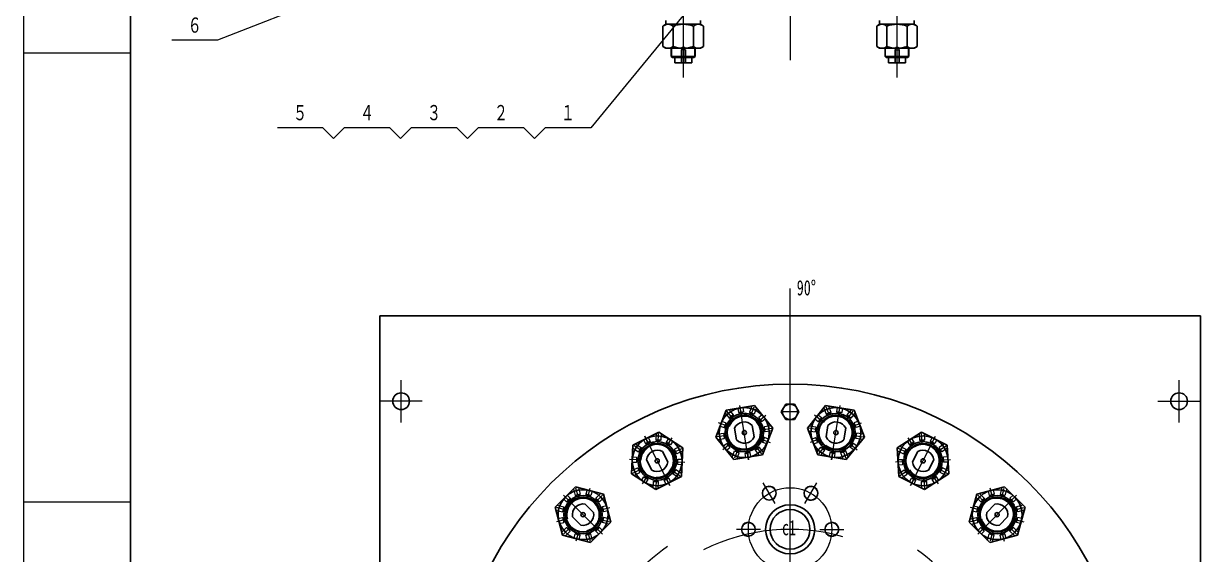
# Model space of a CAD drawing. Extents: x -2309 to 594, y 0 to 1373.
# Drawn here: x 0 to 275.3, y 197.9 to 322.2 of the extents above; entities that cross this region are included whole.
import ezdxf
from ezdxf.lldxf.tags import DXFTag

# ---------------------------------------------------------------- set-up
doc = ezdxf.new("R2010")
doc.units = 0
doc.header["$MEASUREMENT"] = 0
for name, color, linetype in [('Layer0', 7, 'Continuous'), ('Layer1', 7, 'Continuous'), ('Layer2', 7, 'Continuous'), ('Layer3', 7, 'Continuous'), ('Layer4', 7, 'Continuous'), ('Layer8', 7, 'Continuous')]:
    doc.layers.add(name, color=color, linetype=linetype)
doc.styles.add('PicadTxt 1', font='SIMFANG.TTF', dxfattribs={"height": 0.2})
tags = doc.linetypes.add('DASHED', pattern=[5.5, 4.5, -1]).pattern_tags.tags
tags[6:7] = [DXFTag(74, 4), DXFTag(75, 0), DXFTag(340, '0'), DXFTag(46, 0.0), DXFTag(50, 0.0), DXFTag(44, 0.0), DXFTag(45, 0.0)]
tags[4:5] = [DXFTag(74, 4), DXFTag(75, 0), DXFTag(340, '0'), DXFTag(46, 0.0), DXFTag(50, 0.0), DXFTag(44, 0.0), DXFTag(45, 0.0)]
tags = doc.linetypes.add('中心线', pattern=[20.6, 15, -1.8, 2, -1.8]).pattern_tags.tags
tags[10:11] = [DXFTag(74, 4), DXFTag(75, 0), DXFTag(340, '0'), DXFTag(46, 0.0), DXFTag(50, 0.0), DXFTag(44, 0.0), DXFTag(45, 0.0)]
tags[8:9] = [DXFTag(74, 4), DXFTag(75, 0), DXFTag(340, '0'), DXFTag(46, 0.0), DXFTag(50, 0.0), DXFTag(44, 0.0), DXFTag(45, 0.0)]
tags[6:7] = [DXFTag(74, 4), DXFTag(75, 0), DXFTag(340, '0'), DXFTag(46, 0.0), DXFTag(50, 0.0), DXFTag(44, 0.0), DXFTag(45, 0.0)]
tags[4:5] = [DXFTag(74, 4), DXFTag(75, 0), DXFTag(340, '0'), DXFTag(46, 0.0), DXFTag(50, 0.0), DXFTag(44, 0.0), DXFTag(45, 0.0)]
tags = doc.linetypes.add('实线', pattern=[0, 0]).pattern_tags.tags
tags[4:5] = [DXFTag(74, 4), DXFTag(75, 0), DXFTag(340, '0'), DXFTag(46, 0.0), DXFTag(50, 0.0), DXFTag(44, 0.0), DXFTag(45, 0.0)]
tags = doc.linetypes.add('虚线', pattern=[7, 5, -2]).pattern_tags.tags
tags[6:7] = [DXFTag(74, 4), DXFTag(75, 0), DXFTag(340, '0'), DXFTag(46, 0.0), DXFTag(50, 0.0), DXFTag(44, 0.0), DXFTag(45, 0.0)]
tags[4:5] = [DXFTag(74, 4), DXFTag(75, 0), DXFTag(340, '0'), DXFTag(46, 0.0), DXFTag(50, 0.0), DXFTag(44, 0.0), DXFTag(45, 0.0)]

msp = doc.modelspace()

# ---------------------------------------------------------------- linework, layer by layer
at = {"layer": 'Layer0', "color": 0, "linetype": '实线', "lineweight": 30}
for p, q in [((151.53615, 314.53513), (151.53615, 316.43964)), ((151.53615, 314.53513), (157.13612, 314.53513)), ((151.53615, 314.53513), (151.83617, 314.23511)), ((151.83617, 314.23511), (156.83614, 314.23511)), ((152.33617, 314.23511), (152.33615, 313.03513)), ((156.33614, 314.23511), (156.33612, 313.03513)), ((157.13612, 314.53513), (156.83614, 314.23511)), ((157.13612, 314.53513), (157.13612, 316.43964)), ((201.53639, 314.53513), (201.53639, 316.43964)), ((207.1364, 314.53513), (201.53639, 314.53513)), ((201.53639, 314.53513), (201.83638, 314.23511)), ((206.83638, 314.23511), (201.83638, 314.23511)), ((202.33638, 314.23511), (202.33636, 313.03513)), ((206.33638, 314.23511), (206.33636, 313.03513)), ((207.1364, 314.53513), (206.83638, 314.23511)), ((207.1364, 314.53513), (207.1364, 316.43964)), ((152.33615, 313.03513), (156.33612, 313.03513)), ((206.33636, 313.03513), (202.33636, 313.03513)), ((275.33588, 253.79918), (83.33582, 253.79918)), ((83.33582, 253.79918), (83.33582, 63.79918)), ((275.33588, 63.79918), (275.33588, 253.79918))]:
    msp.add_line(p, q, dxfattribs=at)
for centre, radius in [((179.33588, 158.79918), 79), ((88.33588, 233.79915), 1.95), ((270.33588, 233.79918), 1.95), ((168.62014, 226.45582), 4.5), ((168.62014, 226.45582), 4.1), ((190.05166, 226.45582), 4.5), ((190.05166, 226.45582), 4.1), ((148.23755, 219.83311), 4.5), ((148.23755, 219.83311), 4.1), ((210.43425, 219.83312), 4.5), ((210.43425, 219.83312), 4.1), ((130.89909, 207.23598), 4.5), ((130.89909, 207.23598), 4.1), ((179.33588, 203.79918), 5.75), ((227.77271, 207.23599), 4.5), ((227.77271, 207.23599), 4.1), ((179.33588, 203.79918), 4.65)]:
    msp.add_circle(centre, radius, dxfattribs=at)
at = {"layer": 'Layer1', "color": 1, "linetype": '实线', "lineweight": 5}
for p, q in [((151.63615, 314.53513), (151.63615, 316.43964)), ((157.03615, 314.53513), (157.03615, 316.43964)), ((201.63637, 314.53513), (201.63637, 316.43964)), ((207.03639, 314.53513), (207.03639, 316.43964))]:
    msp.add_line(p, q, dxfattribs=at)
at = {"layer": 'Layer2', "color": 5, "linetype": '中心线', "lineweight": 5}
for p, q in [((179.33625, 431.80828), (179.33624, 313.63513)), ((154.33617, 346.68512), (154.33615, 309.58511)), ((204.33638, 346.68512), (204.33636, 309.58511)), ((179.33588, 60.42321), (179.33588, 260.16071)), ((88.33588, 228.84914), (88.33588, 238.74916)), ((270.33588, 228.84917), (270.33588, 238.74919)), ((93.28584, 233.79915), (83.38593, 233.79915)), ((265.38593, 233.79918), (275.28583, 233.79918))]:
    msp.add_line(p, q, dxfattribs=at)
msp.add_circle((179.33588, 203.79918), 9.75, dxfattribs=at)
for radius, start, end in [(45, 74.053179, 116.7139724), (50, 124.9849625, -127.8704267), (50, -49.6596482, 53.4035803)]:
    msp.add_arc((179.33588, 158.79918), radius, start, end, dxfattribs=at)
at = {"layer": 'Layer3', "color": 4, "linetype": '虚线', "lineweight": 5}
for p, q in [((153.93617, 316.53513), (154.33617, 316.76605)), ((154.73616, 316.53513), (154.33617, 316.76605)), ((203.93639, 316.53513), (204.33638, 316.76605)), ((204.73637, 316.53513), (204.33638, 316.76605)), ((153.83617, 316.03513), (153.83615, 313.03513)), ((154.83614, 316.03513), (153.83617, 316.03513)), ((153.93617, 316.53513), (153.93616, 313.03513)), ((154.73616, 316.53513), (153.93617, 316.53513)), ((154.73616, 316.53513), (154.73615, 313.03513)), ((154.83614, 316.03513), (154.83612, 313.03513)), ((203.83638, 316.03513), (203.83636, 313.03513)), ((203.83638, 316.03513), (204.83638, 316.03513)), ((203.93639, 316.53513), (203.93637, 313.03513)), ((203.93639, 316.53513), (204.73637, 316.53513)), ((204.73637, 316.53513), (204.73636, 313.03513)), ((204.83638, 316.03513), (204.83636, 313.03513))]:
    msp.add_line(p, q, dxfattribs=at)
at = {"layer": 'Layer8', "color": 9, "linetype": '实线', "lineweight": 5}
for p, q in [((0, 841), (0, 0)), ((0, 315.375), (25, 315.375)), ((0, 210.25), (25, 210.25))]:
    msp.add_line(p, q, dxfattribs=at)
at = {"layer": 'Layer8', "color": 0, "linetype": '实线', "lineweight": 30}
for p, q in [((25, 831), (25, 10)), ((150.28615, 322.03964), (150.28615, 322.92029)), ((158.38615, 322.03964), (158.38615, 322.92029)), ((200.28636, 322.03964), (200.28636, 322.92029)), ((208.38637, 322.03964), (208.38637, 322.92029)), ((150.28615, 322.03964), (149.58617, 321.6355)), ((149.58617, 321.6355), (149.58617, 316.84381)), ((154.33617, 322.03964), (150.28615, 322.03964)), ((151.96117, 321.63214), (151.96117, 316.84714)), ((154.3362, 322.03964), (158.38618, 322.03964)), ((156.7112, 321.63214), (156.7112, 316.84714)), ((158.38615, 322.03964), (159.08614, 321.6355)), ((159.08614, 321.6355), (159.08617, 316.84381)), ((200.28639, 322.03964), (199.58638, 321.6355)), ((199.58638, 321.6355), (199.58638, 316.84381)), ((204.33635, 322.03964), (200.28633, 322.03964)), ((201.96135, 321.63214), (201.96135, 316.84714)), ((204.33638, 322.03964), (208.38637, 322.03964)), ((206.71138, 321.63214), (206.71138, 316.84714)), ((208.38637, 322.03964), (209.08638, 321.6355)), ((209.08638, 321.6355), (209.08638, 316.84381)), ((150.28615, 316.43964), (149.58617, 316.84381)), ((158.38615, 316.43964), (159.08617, 316.84381)), ((200.28636, 316.43964), (199.58638, 316.84381)), ((208.38637, 316.43964), (209.08638, 316.84381)), ((158.38615, 316.43964), (150.28615, 316.43964)), ((200.28636, 316.43964), (208.38637, 316.43964)), ((164.37221, 231.70149), (161.95327, 225.39991)), ((171.03912, 232.75739), (164.37221, 231.70149)), ((175.28707, 227.51167), (171.03912, 232.75752)), ((178.29669, 233.09923), (177.25732, 231.29918)), ((177.25732, 231.29918), (178.29669, 229.49919)), ((180.37506, 233.09923), (178.29669, 233.09923)), ((181.41437, 231.29918), (180.37506, 233.09923)), ((180.37506, 229.49919), (181.41437, 231.29918)), ((187.63264, 232.75743), (183.3848, 227.51177)), ((194.29954, 231.70147), (187.63264, 232.75743)), ((196.71856, 225.3998), (194.29957, 231.70159)), ((178.29669, 229.49919), (180.37506, 229.49919)), ((148.59084, 226.57377), (142.57654, 223.50936)), ((154.25191, 222.89748), (148.5908, 226.57389)), ((166.33379, 227.46705), (166.7582, 224.78754)), ((170.48211, 228.12403), (170.90652, 225.44453)), ((172.86803, 221.21003), (175.28707, 227.51167)), ((183.3848, 227.51177), (185.80373, 221.21009)), ((188.1897, 228.12408), (187.76533, 225.44457)), ((192.338, 227.46701), (191.91363, 224.7875)), ((210.08093, 226.57382), (204.41999, 222.89756)), ((216.09521, 223.50936), (210.08093, 226.57382)), ((142.57654, 223.50936), (142.22328, 216.76871)), ((161.95327, 225.39991), (166.20113, 220.15415)), ((192.47061, 220.15411), (196.71856, 225.3998)), ((216.44852, 216.76859), (216.09529, 223.50946)), ((149.49288, 221.99506), (150.72453, 219.57785)), ((153.89858, 216.15674), (154.25191, 222.89748)), ((166.20113, 220.15415), (172.86803, 221.21003)), ((185.80373, 221.21009), (192.47061, 220.15411)), ((204.41999, 222.89756), (204.7732, 216.15682)), ((209.17894, 221.9951), (207.94732, 219.57788)), ((145.75062, 220.08833), (146.98227, 217.67112)), ((212.92116, 220.08829), (211.68954, 217.67107)), ((142.22328, 216.76871), (147.88426, 213.09236)), ((147.88426, 213.09236), (153.89858, 216.15674)), ((204.7732, 216.15682), (210.78747, 213.09234)), ((210.78747, 213.09234), (216.44852, 216.76859)), ((129.15211, 213.7559), (124.37912, 208.98295)), ((135.67214, 212.0089), (129.15204, 213.756)), ((137.41911, 205.4889), (135.67214, 212.0089)), ((222.99978, 212.00895), (221.2527, 205.48898)), ((229.51968, 213.75596), (222.99978, 212.00895)), ((234.29263, 208.98297), (229.51968, 213.75596)), ((131.4249, 209.68003), (133.34323, 207.76173)), ((227.24694, 209.68007), (225.32863, 207.76174)), ((124.37912, 208.98295), (126.12613, 202.46304)), ((128.45501, 206.7102), (130.37334, 204.7919)), ((230.21676, 206.71017), (228.29846, 204.79185)), ((232.54564, 202.46294), (234.29273, 208.98304)), ((132.6461, 200.71597), (137.41911, 205.4889)), ((221.2527, 205.48898), (226.02563, 200.71597)), ((126.12613, 202.46304), (132.6461, 200.71597)), ((226.02563, 200.71597), (232.54564, 202.46294))]:
    msp.add_line(p, q, dxfattribs=at)
at = {"layer": 'Layer8', "color": 1, "linetype": '实线', "lineweight": 5}
for p, q in [((152.12143, 360.03357), (45.39565, 318.32361)), ((154.33609, 324.11032), (132.71317, 297.82214)), ((45.39565, 318.32361), (34.72899, 318.32361)), ((70.04649, 297.82214), (59.37983, 297.82214)), ((72.54649, 295.32214), (70.04649, 297.82214)), ((75.04649, 297.82214), (72.54649, 295.32214)), ((85.71316, 297.82214), (75.04649, 297.82214)), ((88.21316, 295.32214), (85.71316, 297.82214)), ((90.71316, 297.82214), (88.21316, 295.32214)), ((101.37982, 297.82214), (90.71316, 297.82214)), ((103.87982, 295.32214), (101.37982, 297.82214)), ((106.37982, 297.82214), (103.87982, 295.32214)), ((117.04649, 297.82214), (106.37982, 297.82214)), ((119.54649, 295.32214), (117.04649, 297.82214)), ((122.04649, 297.82214), (119.54649, 295.32214)), ((132.71317, 297.82214), (122.04649, 297.82214))]:
    msp.add_line(p, q, dxfattribs=at)
at = {"layer": 'Layer8', "color": 5, "linetype": '中心线', "lineweight": 5}
for p, q in [((165.94826, 229.75532), (164.56374, 231.46504)), ((169.62844, 220.08955), (167.61184, 232.82209)), ((167.95595, 230.64912), (167.61184, 232.82209)), ((170.14165, 230.4195), (170.93008, 232.4734)), ((181.43585, 231.29918), (177.23584, 231.29918)), ((179.33588, 229.1992), (179.33588, 233.39922)), ((188.53016, 230.41949), (187.74173, 232.47336)), ((189.04333, 220.08955), (191.06, 232.82209)), ((190.71578, 230.64913), (191.06, 232.82209)), ((192.72355, 229.75533), (194.10807, 231.46507)), ((164.65646, 227.9773), (162.60262, 228.76569)), ((171.91964, 229.12769), (173.62936, 230.51215)), ((186.75214, 229.12768), (185.04245, 230.51216)), ((194.01533, 227.97732), (196.06918, 228.76569)), ((148.45975, 224.07297), (148.5749, 226.26998)), ((164.42672, 225.7917), (162.25384, 225.44752)), ((172.8135, 227.12), (174.98647, 227.46412)), ((185.85825, 227.12004), (183.68536, 227.46417)), ((194.24503, 225.79168), (196.41798, 225.44747)), ((210.21205, 224.07296), (210.0969, 226.26995)), ((144.67685, 222.14547), (142.83176, 223.34367)), ((151.16379, 214.09001), (145.31132, 225.57622)), ((146.31008, 223.61593), (145.31132, 225.57622)), ((150.54991, 223.39382), (151.74812, 225.23885)), ((165.32064, 223.78394), (163.61089, 222.39942)), ((171.29201, 223.15626), (172.67654, 221.4466)), ((172.58382, 224.93433), (174.63766, 224.14588)), ((186.08799, 224.93432), (184.03409, 224.1459)), ((187.37979, 223.15627), (185.99521, 221.44655)), ((193.35118, 223.78396), (195.06085, 222.39943)), ((208.12187, 223.39382), (206.92369, 225.23886)), ((207.50798, 214.09003), (213.36052, 225.57621)), ((212.36167, 223.61597), (213.36052, 225.57621)), ((213.99497, 222.14548), (215.84007, 223.3437)), ((152.02043, 221.76061), (153.98071, 222.75937)), ((167.09866, 222.4921), (166.31017, 220.43821)), ((169.28426, 222.2624), (169.62847, 220.08949)), ((189.38744, 222.26242), (189.04334, 220.08949)), ((191.57314, 222.4921), (192.36159, 220.43828)), ((206.65134, 221.76066), (204.69114, 222.7594)), ((143.9977, 220.05528), (141.80076, 220.17042)), ((144.4546, 217.90566), (142.49442, 216.90687)), ((151.79828, 217.5207), (153.64335, 216.32256)), ((152.4774, 219.61094), (154.67436, 219.49575)), ((206.19441, 219.61092), (203.99739, 219.49579)), ((206.87353, 217.52071), (205.02838, 216.32254)), ((214.21715, 217.90566), (216.17738, 216.90681)), ((214.67409, 220.05531), (216.87104, 220.17042)), ((145.9252, 216.27241), (144.72697, 214.42731)), ((148.01539, 215.59323), (147.90019, 213.39621)), ((150.16501, 216.05016), (151.16384, 214.08996)), ((208.5067, 216.05021), (207.50797, 214.08996)), ((210.65641, 215.59323), (210.7716, 213.39629)), ((212.74663, 216.27242), (213.94478, 214.42733)), ((129.80023, 211.33699), (129.23082, 213.46205)), ((131.99795, 211.33697), (132.56738, 213.46197)), ((175.86086, 209.81807), (173.0609, 214.66782)), ((182.81087, 209.81807), (185.61089, 214.66777)), ((226.67383, 211.33698), (226.10443, 213.46197)), ((228.87158, 211.33698), (229.44097, 213.46203)), ((135.45682, 202.67822), (126.34136, 211.79374)), ((127.89699, 210.23803), (126.34136, 211.79374)), ((133.90119, 210.23811), (135.4569, 211.79375)), ((224.7706, 210.23817), (223.21496, 211.79377)), ((223.21496, 202.67826), (232.33047, 211.79372)), ((230.77477, 210.23808), (232.33047, 211.79372)), ((126.7981, 208.33484), (124.67305, 208.90423)), ((135.00008, 208.33487), (137.12511, 208.90421)), ((223.67172, 208.33485), (221.54666, 208.90426)), ((231.87373, 208.33485), (233.99878, 208.90425)), ((126.7981, 206.13709), (124.6731, 205.5677)), ((127.8969, 204.23386), (126.34131, 202.67823)), ((133.90121, 204.23379), (135.45688, 202.67819)), ((135.00011, 206.13707), (137.12513, 205.56773)), ((172.38585, 203.79918), (166.78587, 203.79922)), ((186.28589, 203.79918), (191.88585, 203.79915)), ((223.6717, 206.13708), (221.5466, 205.56773)), ((224.77053, 204.23387), (223.21492, 202.67819)), ((230.77485, 204.23389), (232.33048, 202.67818)), ((231.8737, 206.13713), (233.9987, 205.5677)), ((129.80023, 203.13499), (129.23081, 201.00992)), ((131.998, 203.13496), (132.56735, 201.00987)), ((226.6738, 203.13496), (226.10446, 201.00995)), ((228.8716, 203.13499), (229.44094, 201.00997))]:
    msp.add_line(p, q, dxfattribs=at)
at = {"layer": 'Layer8', "color": 1, "linetype": 'DASHED', "lineweight": 5}
for p, q in [((165.05654, 231.80988), (166.03692, 230.59925)), ((167.11306, 232.13569), (167.26949, 231.1479)), ((168.45473, 231.33564), (167.26949, 231.1479)), ((168.45473, 231.33564), (167.91625, 230.89973)), ((168.2983, 232.32331), (168.45473, 231.33564)), ((170.35479, 232.64912), (169.79653, 231.19465)), ((171.47512, 232.21906), (170.91683, 230.7646)), ((187.19663, 232.21909), (187.75493, 230.76462)), ((188.31697, 232.64905), (188.87526, 231.19472)), ((190.37352, 232.32341), (190.21705, 231.33562)), ((191.4023, 231.14792), (190.21705, 231.33562)), ((190.21705, 231.33562), (190.75547, 230.89974)), ((191.55873, 232.13559), (191.4023, 231.14792)), ((193.61524, 231.80996), (192.63485, 230.59919)), ((163.37777, 229.11085), (164.3113, 228.75251)), ((164.3113, 228.75251), (163.88128, 227.63221)), ((164.12389, 231.05476), (165.10433, 229.844)), ((164.3113, 228.75251), (164.4197, 228.06818)), ((166.03692, 230.59925), (165.10433, 229.844)), ((165.10433, 229.844), (165.78866, 229.95246)), ((166.03692, 230.59925), (165.78866, 229.95246)), ((167.26949, 231.1479), (167.91625, 230.89973)), ((170.91683, 230.7646), (169.79653, 231.19465)), ((169.79653, 231.19465), (170.23251, 230.65626)), ((170.91683, 230.7646), (170.23251, 230.65626)), ((172.78548, 230.6009), (172.00838, 229.97169)), ((172.76351, 229.03907), (172.00838, 229.97169)), ((172.00838, 229.97169), (172.11669, 229.2873)), ((172.76351, 229.03907), (172.11669, 229.2873)), ((173.54067, 229.66828), (172.76351, 229.03907)), ((185.13112, 229.66831), (185.90826, 229.03902)), ((185.88632, 230.60089), (186.66343, 229.97161)), ((186.66343, 229.97161), (185.90826, 229.03902)), ((185.90826, 229.03902), (186.55505, 229.28728)), ((186.66343, 229.97161), (186.55505, 229.28728)), ((188.87526, 231.19472), (187.75493, 230.76462)), ((187.75493, 230.76462), (188.43928, 230.6563)), ((188.87526, 231.19472), (188.43928, 230.6563)), ((191.4023, 231.14792), (190.75547, 230.89974)), ((193.56743, 229.84399), (192.63485, 230.59919)), ((192.63485, 230.59919), (192.88312, 229.95243)), ((193.56743, 229.84399), (192.88312, 229.95243)), ((194.54785, 231.05475), (193.56743, 229.84399)), ((194.36054, 228.75259), (194.25205, 228.06823)), ((195.29404, 229.11086), (194.36054, 228.75259)), ((194.79051, 227.63227), (194.36054, 228.75259)), ((147.97347, 226.25933), (147.89199, 224.70353)), ((149.17186, 226.19652), (149.09035, 224.64072)), ((162.20156, 226.04658), (163.74026, 226.29035)), ((162.94772, 227.99055), (163.88128, 227.63221)), ((163.74026, 226.29035), (163.928, 225.10511)), ((163.74026, 226.29035), (164.17629, 225.75202)), ((163.88128, 227.63221), (164.4197, 228.06818)), ((173.31225, 227.80647), (173.06399, 227.15968)), ((173.50002, 226.62122), (173.06399, 227.15968)), ((174.851, 228.05018), (173.31225, 227.80647)), ((173.50002, 226.62122), (173.31225, 227.80647)), ((175.03878, 226.865), (173.50002, 226.62122)), ((183.63307, 226.86494), (185.17178, 226.62117)), ((183.82077, 228.05006), (185.35948, 227.80642)), ((185.35948, 227.80642), (185.17178, 226.62117)), ((185.17178, 226.62117), (185.60782, 227.1597)), ((185.35948, 227.80642), (185.60782, 227.1597)), ((194.79051, 227.63227), (194.25205, 228.06823)), ((194.93149, 226.29042), (194.49551, 225.752)), ((194.74382, 225.10516), (194.93149, 226.29042)), ((195.72407, 227.99053), (194.79051, 227.63227)), ((196.47025, 226.0467), (194.93149, 226.29042)), ((209.4999, 226.19657), (209.58142, 224.64076)), ((210.69828, 226.25928), (210.77983, 224.70361)), ((143.19387, 223.82392), (144.50037, 222.97549)), ((145.04906, 224.76928), (145.50308, 223.87817)), ((146.57229, 224.42299), (145.50308, 223.87817)), ((145.50308, 223.87817), (146.19487, 223.84201)), ((146.11831, 225.31398), (146.57229, 224.42299)), ((146.57229, 224.42299), (146.19487, 223.84201)), ((149.09035, 224.64072), (147.89199, 224.70353)), ((147.89199, 224.70353), (148.473, 224.32622)), ((149.09035, 224.64072), (148.473, 224.32622)), ((150.91813, 225.06248), (150.3735, 224.22393)), ((151.37986, 223.5703), (150.3735, 224.22393)), ((150.3735, 224.22393), (150.68799, 223.60651)), ((151.37986, 223.5703), (150.68799, 223.60651)), ((151.92455, 224.40888), (151.37986, 223.5703)), ((153.67077, 223.27488), (152.28264, 222.5676)), ((162.38927, 224.86146), (163.928, 225.10511)), ((163.69961, 223.24323), (164.47674, 223.87266)), ((163.928, 225.10511), (164.17629, 225.75202)), ((164.47674, 223.87266), (165.23196, 222.94004)), ((164.47674, 223.87266), (165.12356, 223.6244)), ((165.23196, 222.94004), (165.12356, 223.6244)), ((171.20333, 222.31245), (172.13589, 223.0676)), ((172.13589, 223.0676), (171.45162, 222.95924)), ((173.11636, 221.85694), (172.13589, 223.0676)), ((173.35903, 225.27937), (172.82058, 224.84345)), ((172.92892, 224.15913), (172.82058, 224.84345)), ((172.92892, 224.15913), (173.35903, 225.27937)), ((173.86251, 223.80079), (172.92892, 224.15913)), ((174.29256, 224.92109), (173.35903, 225.27937)), ((184.37921, 224.921), (185.31281, 225.27947)), ((184.8093, 223.80084), (185.74287, 224.15912)), ((185.31281, 225.27947), (185.74287, 224.15912)), ((185.31281, 225.27947), (185.85126, 224.84348)), ((185.55547, 221.85689), (186.53588, 223.06762)), ((185.74287, 224.15912), (185.85126, 224.84348)), ((186.53588, 223.06762), (187.4684, 222.31244)), ((186.53588, 223.06762), (187.22016, 222.95929)), ((193.43983, 222.94005), (194.19507, 223.87255)), ((193.43983, 222.94005), (193.54827, 223.62436)), ((194.19507, 223.87255), (193.54827, 223.62436)), ((194.9722, 223.24333), (194.19507, 223.87255)), ((194.74382, 225.10516), (194.49551, 225.752)), ((196.28259, 224.86151), (194.74382, 225.10516)), ((205.00096, 223.27478), (206.38908, 222.56758)), ((206.74725, 224.40891), (207.29189, 223.57027)), ((208.29829, 224.22385), (207.29189, 223.57027)), ((207.29189, 223.57027), (207.98375, 223.60651)), ((207.75367, 225.06247), (208.29829, 224.22385)), ((208.29829, 224.22385), (207.98375, 223.60651)), ((210.77983, 224.70361), (209.58142, 224.64076)), ((209.58142, 224.64076), (210.19881, 224.32627)), ((210.77983, 224.70361), (210.19881, 224.32627)), ((212.55354, 225.31407), (212.09949, 224.42298)), ((213.16872, 223.8782), (212.09949, 224.42298)), ((212.09949, 224.42298), (212.47686, 223.84205)), ((213.16872, 223.8782), (212.47686, 223.84205)), ((213.6227, 224.76919), (213.16872, 223.8782)), ((215.47794, 223.824), (214.17138, 222.97545)), ((142.43131, 220.73821), (143.42989, 220.68589)), ((142.54022, 222.81755), (143.84681, 221.96902)), ((143.42989, 220.68589), (143.3671, 219.48754)), ((143.42989, 220.68589), (143.74445, 220.06856)), ((144.50037, 222.97549), (143.84681, 221.96902)), ((143.84681, 221.96902), (144.46413, 222.28364)), ((144.50037, 222.97549), (144.46413, 222.28364)), ((152.28264, 222.5676), (152.2464, 221.87575)), ((152.82748, 221.49839), (152.2464, 221.87575)), ((152.82748, 221.49839), (152.28264, 222.5676)), ((154.2156, 222.20573), (152.82748, 221.49839)), ((164.4548, 222.3108), (165.23196, 222.94004)), ((165.76516, 220.69257), (166.32345, 222.14701)), ((166.32345, 222.14701), (167.00771, 222.25544)), ((166.32345, 222.14701), (167.44369, 221.71696)), ((166.88546, 220.26249), (167.44369, 221.71696)), ((167.44369, 221.71696), (167.00771, 222.25544)), ((168.78554, 221.57597), (169.32397, 222.01194)), ((168.78554, 221.57597), (169.97079, 221.76368)), ((168.94198, 220.5882), (168.78554, 221.57597)), ((169.97079, 221.76368), (169.32397, 222.01194)), ((170.12722, 220.77595), (169.97079, 221.76368)), ((171.20333, 222.31245), (171.45162, 222.95924)), ((172.18374, 221.10166), (171.20333, 222.31245)), ((186.48804, 221.10166), (187.4684, 222.31244)), ((187.4684, 222.31244), (187.22016, 222.95929)), ((188.54455, 220.77593), (188.70101, 221.76369)), ((188.70101, 221.76369), (189.34781, 222.01195)), ((188.70101, 221.76369), (189.88625, 221.57596)), ((189.88625, 221.57596), (189.34781, 222.01195)), ((189.7298, 220.58823), (189.88625, 221.57596)), ((191.22805, 221.71699), (191.66406, 222.2554)), ((191.22805, 221.71699), (192.34832, 222.14701)), ((191.78632, 220.2625), (191.22805, 221.71699)), ((192.34832, 222.14701), (191.66406, 222.2554)), ((192.90668, 220.69262), (192.34832, 222.14701)), ((194.217, 222.31076), (193.43983, 222.94005)), ((204.45623, 222.20566), (205.8443, 221.49834)), ((206.38908, 222.56758), (205.8443, 221.49834)), ((205.8443, 221.49834), (206.42542, 221.87576)), ((206.38908, 222.56758), (206.42542, 221.87576)), ((214.82495, 221.96903), (214.17138, 222.97545)), ((214.17138, 222.97545), (214.20764, 222.28362)), ((214.82495, 221.96903), (214.20764, 222.28362)), ((216.13153, 222.81757), (214.82495, 221.96903)), ((215.24197, 220.68596), (214.92732, 220.06861)), ((216.2405, 220.73823), (215.24197, 220.68596)), ((215.3047, 219.4876), (215.24197, 220.68596)), ((142.25958, 217.46045), (143.64764, 218.16778)), ((142.3685, 219.53985), (143.3671, 219.48754)), ((143.3671, 219.48754), (143.74445, 220.06856)), ((143.64764, 218.16778), (144.19246, 217.09856)), ((143.64764, 218.16778), (144.22869, 217.79054)), ((144.19246, 217.09856), (144.22869, 217.79054)), ((151.97469, 216.69078), (152.62824, 217.69716)), ((152.62824, 217.69716), (152.01096, 217.38264)), ((153.93484, 216.84873), (152.62824, 217.69716)), ((153.10805, 220.17864), (152.73066, 219.59767)), ((153.04516, 218.98031), (152.73066, 219.59767)), ((153.04516, 218.98031), (153.10805, 220.17864)), ((154.04379, 218.92801), (153.04516, 218.98031)), ((154.10661, 220.12637), (153.10805, 220.17864)), ((204.56514, 220.1263), (205.56382, 220.17873)), ((204.62803, 218.92806), (205.62663, 218.98032)), ((204.73697, 216.84867), (206.04353, 217.69718)), ((205.56382, 220.17873), (205.62663, 218.98032)), ((205.56382, 220.17873), (205.94119, 219.59769)), ((205.62663, 218.98032), (205.94119, 219.59769)), ((206.04353, 217.69718), (206.69705, 216.6908)), ((206.04353, 217.69718), (206.66085, 217.3827)), ((215.02413, 218.16786), (214.44311, 217.79052)), ((214.47938, 217.09861), (214.44311, 217.79052)), ((214.47938, 217.09861), (215.02413, 218.16786)), ((215.3047, 219.4876), (214.92732, 220.06861)), ((216.41227, 217.46057), (215.02413, 218.16786)), ((216.30328, 219.53984), (215.3047, 219.4876)), ((142.80433, 216.39134), (144.19246, 217.09856)), ((144.55059, 215.25723), (145.09518, 216.096)), ((145.09518, 216.096), (146.10163, 215.4424)), ((145.09518, 216.096), (145.78706, 216.05977)), ((145.55696, 214.6038), (146.10163, 215.4424)), ((146.10163, 215.4424), (145.78706, 216.05977)), ((147.30325, 213.4697), (147.38476, 215.02548)), ((147.38476, 215.02548), (148.00203, 215.34005)), ((147.38476, 215.02548), (148.58307, 214.96264)), ((148.58307, 214.96264), (148.00203, 215.34005)), ((148.50162, 213.40686), (148.58307, 214.96264)), ((149.90282, 215.24321), (150.28017, 215.82423)), ((149.90282, 215.24321), (150.97204, 215.788)), ((150.35683, 214.35213), (149.90282, 215.24321)), ((150.97204, 215.788), (150.28017, 215.82423)), ((151.42605, 214.89695), (150.97204, 215.788)), ((151.97469, 216.69078), (152.01096, 217.38264)), ((153.28126, 215.84222), (151.97469, 216.69078)), ((205.39052, 215.84223), (206.69705, 216.6908)), ((206.69705, 216.6908), (206.66085, 217.3827)), ((207.24572, 214.89695), (207.69976, 215.78801)), ((207.69976, 215.78801), (208.39161, 215.82425)), ((207.69976, 215.78801), (208.76897, 215.24321)), ((208.31496, 214.35217), (208.76897, 215.24321)), ((208.76897, 215.24321), (208.39161, 215.82425)), ((210.08868, 214.9627), (210.66973, 215.34002)), ((210.08868, 214.9627), (211.28701, 215.02549)), ((210.17017, 213.40688), (210.08868, 214.9627)), ((211.28701, 215.02549), (210.66973, 215.34002)), ((211.36861, 213.46974), (211.28701, 215.02549)), ((212.57016, 215.44242), (213.57659, 216.0959)), ((212.57016, 215.44242), (212.88475, 216.05973)), ((213.11483, 214.60377), (212.57016, 215.44242)), ((213.57659, 216.0959), (212.88475, 216.05973)), ((214.12124, 215.25733), (213.57659, 216.0959)), ((215.86755, 216.39137), (214.47938, 217.09861)), ((128.66212, 213.26606), (129.0654, 211.76124)), ((130.22452, 212.07181), (129.0654, 211.76124)), ((130.22452, 212.07181), (129.73456, 211.58193)), ((129.82127, 213.57666), (130.22452, 212.07181)), ((131.83251, 213.03775), (131.57366, 212.07194)), ((132.73275, 211.76129), (131.57366, 212.07194)), ((131.57366, 212.07194), (132.06356, 211.58192)), ((132.99164, 212.72713), (132.73275, 211.76129)), ((135.00282, 212.18825), (133.90119, 211.08663)), ((223.66889, 212.18818), (224.77053, 211.08664)), ((225.68017, 212.72717), (225.939, 211.76127)), ((227.09811, 212.07187), (225.939, 211.76127)), ((227.09811, 212.07187), (226.60819, 211.58194)), ((226.83929, 213.03774), (227.09811, 212.07187)), ((228.85051, 213.57672), (228.44727, 212.07186)), ((229.60644, 211.76131), (228.44727, 212.07186)), ((228.44727, 212.07186), (228.93725, 211.58198)), ((230.00961, 213.26604), (229.60644, 211.76131)), ((124.86904, 209.47288), (126.37377, 209.06971)), ((126.34129, 210.94525), (127.04846, 210.23806)), ((127.89699, 211.08662), (127.04846, 210.23806)), ((127.04846, 210.23806), (127.71757, 210.41744)), ((127.18989, 211.79371), (127.89699, 211.08662)), ((127.89699, 211.08662), (127.71757, 210.41744)), ((129.0654, 211.76124), (129.73456, 211.58193)), ((132.73275, 211.76129), (132.06356, 211.58192)), ((134.74977, 210.23812), (133.90119, 211.08663)), ((133.90119, 211.08663), (134.08052, 210.41744)), ((134.74977, 210.23812), (134.08052, 210.41744)), ((135.85137, 211.33979), (134.74977, 210.23812)), ((136.39027, 209.32852), (135.42443, 209.06966)), ((222.28146, 209.32847), (223.24746, 209.06973)), ((222.82044, 211.33972), (223.922, 210.23808)), ((224.77053, 211.08664), (223.922, 210.23808)), ((223.922, 210.23808), (224.5913, 210.41746)), ((224.77053, 211.08664), (224.5913, 210.41746)), ((225.939, 211.76127), (226.60819, 211.58194)), ((229.60644, 211.76131), (228.93725, 211.58198)), ((231.48199, 211.79379), (230.77479, 211.08662)), ((231.62335, 210.23809), (230.77479, 211.08662)), ((230.77479, 211.08662), (230.95418, 210.41751)), ((231.62335, 210.23809), (230.95418, 210.41751)), ((232.33044, 210.94519), (231.62335, 210.23809)), ((233.8028, 209.47296), (232.29797, 209.06968)), ((124.55836, 208.31377), (126.06322, 207.91054)), ((125.09734, 206.30255), (126.0632, 206.56137)), ((126.0632, 206.56137), (126.3738, 205.40227)), ((126.0632, 206.56137), (126.55314, 206.07145)), ((126.37377, 209.06971), (126.06322, 207.91054)), ((126.06322, 207.91054), (126.5531, 208.40052)), ((126.37377, 209.06971), (126.5531, 208.40052)), ((135.42443, 209.06966), (135.24504, 208.4005)), ((135.73492, 207.91055), (135.24504, 208.4005)), ((135.73493, 206.56136), (135.24505, 206.07149)), ((135.42435, 205.40228), (135.73493, 206.56136)), ((135.73492, 207.91055), (135.42443, 209.06966)), ((136.70084, 208.1694), (135.73492, 207.91055)), ((137.23976, 206.15822), (135.73493, 206.56136)), ((221.43204, 206.15817), (222.93685, 206.5614)), ((221.97099, 208.16944), (222.93687, 207.91056)), ((222.93685, 206.5614), (223.24739, 205.40233)), ((222.93685, 206.5614), (223.42678, 206.07155)), ((223.24746, 209.06973), (222.93687, 207.91056)), ((222.93687, 207.91056), (223.42681, 208.40052)), ((223.24746, 209.06973), (223.42681, 208.40052)), ((232.60867, 206.56142), (232.11865, 206.07152)), ((232.29797, 209.06968), (232.11867, 208.40051)), ((232.60855, 207.91056), (232.11867, 208.40051)), ((232.60855, 207.91056), (232.29797, 209.06968)), ((232.29802, 205.40233), (232.60867, 206.56142)), ((234.11339, 208.31381), (232.60855, 207.91056)), ((233.57448, 206.30257), (232.60867, 206.56142)), ((125.40791, 205.14343), (126.3738, 205.40227)), ((125.9469, 203.13215), (127.04844, 204.23379)), ((126.3738, 205.40227), (126.55314, 206.07145)), ((127.04844, 204.23379), (127.897, 203.38526)), ((127.04844, 204.23379), (127.71762, 204.05457)), ((127.897, 203.38526), (127.71762, 204.05457)), ((133.90121, 203.38532), (134.74976, 204.23385)), ((133.90121, 203.38532), (134.08054, 204.05451)), ((134.74976, 204.23385), (134.08054, 204.05451)), ((135.45689, 203.52671), (134.74976, 204.23385)), ((135.42435, 205.40228), (135.24505, 206.07149)), ((136.9292, 204.99901), (135.42435, 205.40228)), ((221.74259, 204.99903), (223.24739, 205.40233)), ((223.21489, 203.52672), (223.92205, 204.23387)), ((223.24739, 205.40233), (223.42678, 206.07155)), ((223.92205, 204.23387), (224.77058, 203.38532)), ((223.92205, 204.23387), (224.59124, 204.05453)), ((224.77058, 203.38532), (224.59124, 204.05453)), ((230.77485, 203.3853), (231.62336, 204.23388)), ((230.77485, 203.3853), (230.95417, 204.05456)), ((231.62336, 204.23388), (230.95417, 204.05456)), ((232.72499, 203.13225), (231.62336, 204.23388)), ((232.29802, 205.40233), (232.11865, 206.07152)), ((233.26387, 205.14343), (232.29802, 205.40233)), ((126.79535, 202.2837), (127.897, 203.38526)), ((128.80661, 201.74473), (129.06535, 202.71073)), ((129.06535, 202.71073), (129.73456, 202.89007)), ((129.06535, 202.71073), (130.22451, 202.40013)), ((130.22451, 202.40013), (129.73456, 202.89007)), ((129.96564, 201.43426), (130.22451, 202.40013)), ((131.57368, 202.40012), (132.06353, 202.89004)), ((131.57368, 202.40012), (132.73275, 202.71066)), ((131.97691, 200.8953), (131.57368, 202.40012)), ((132.73275, 202.71066), (132.06353, 202.89004)), ((133.13605, 201.20585), (132.73275, 202.71066)), ((134.60836, 202.67815), (133.90121, 203.38532)), ((224.06344, 202.67819), (224.77058, 203.38532)), ((225.53574, 201.20588), (225.93902, 202.71073)), ((225.93902, 202.71073), (226.60822, 202.89003)), ((225.93902, 202.71073), (227.0981, 202.40015)), ((227.0981, 202.40015), (226.60822, 202.89003)), ((226.69495, 200.89532), (227.0981, 202.40015)), ((228.44729, 202.40015), (228.93724, 202.89004)), ((228.44729, 202.40015), (229.60639, 202.71064)), ((228.70614, 201.43423), (228.44729, 202.40015)), ((229.60639, 202.71064), (228.93724, 202.89004)), ((229.86526, 201.74481), (229.60639, 202.71064)), ((231.87653, 202.28371), (230.77485, 203.3853))]:
    msp.add_line(p, q, dxfattribs=at)
at = {"layer": 'Layer8', "color": 0, "linetype": '实线', "lineweight": 30}
for centre, radius in [((168.62014, 226.45582), 5.84567), ((179.33588, 231.29918), 1.8), ((190.05166, 226.45582), 5.84567), ((168.62014, 226.45582), 4), ((190.05166, 226.45582), 4), ((168.62014, 226.45582), 0.5), ((190.05166, 226.45582), 0.5), ((148.23755, 219.83311), 5.84567), ((148.23755, 219.83311), 4), ((210.43425, 219.83312), 5.84567), ((210.43425, 219.83312), 4), ((148.23755, 219.83311), 0.5), ((210.43425, 219.83312), 0.5), ((130.89909, 207.23598), 5.84567), ((174.46091, 212.24294), 1.6), ((184.21089, 212.2429), 1.6), ((227.77271, 207.23599), 5.84567), ((130.89909, 207.23598), 4), ((227.77271, 207.23599), 4), ((130.89909, 207.23598), 0.5), ((227.77271, 207.23599), 0.5), ((169.58589, 203.79919), 1.6), ((189.08589, 203.79916), 1.6)]:
    msp.add_circle(centre, radius, dxfattribs=at)
at = {"layer": 'Layer8', "color": 1, "linetype": '实线', "lineweight": 5}
for centre in [(168.91471, 230.80544), (191.67592, 230.50153), (147.1736, 224.06088), (213.22921, 223.17889), (128.58076, 210.92804), (231.46478, 209.55432)]:
    msp.add_circle(centre, 0.25, dxfattribs=at)
at = {"layer": 'Layer8', "color": 0, "linetype": '实线', "lineweight": 30}
for centre, radius, start, end in [((150.79097, 320.15567), 1.88398, 51.6009514, 120.0000985), ((154.33617, 314.91464), 7.125, 90, 109.4712626), ((154.3362, 314.91464), 7.125, 70.5287374, 90), ((157.88136, 320.15567), 1.88398, 59.9999015, 128.3983212), ((200.79115, 320.15567), 1.88398, 51.6009514, 120.0000985), ((204.33635, 314.91464), 7.125, 90, 109.4712626), ((204.33638, 314.91464), 7.125, 70.5287374, 90), ((207.88155, 320.15567), 1.88398, 59.9999015, 128.3983212), ((150.79097, 318.32361), 1.88398, -120.0000985, -51.6009514), ((154.33617, 323.56464), 7.125, -109.4712626, -90), ((154.3362, 323.56464), 7.125, -90, -70.5287374), ((157.88136, 318.32361), 1.88398, -128.3983212, -59.9990977), ((200.79115, 318.32361), 1.88398, -120.0000985, -51.6009514), ((204.33635, 323.56464), 7.125, -109.4712626, -90), ((204.33638, 323.56464), 7.125, -90, -70.5287374), ((207.88155, 318.32361), 1.88398, -128.3983212, -59.9990977), ((168.62014, 226.45582), 2.5, 41.8584396, 156.1406244), ((190.05166, 226.45582), 2.5, 23.8584396, 138.1406244), ((168.62014, 226.45582), 2.5, 221.8599481, 336.139628), ((190.05166, 226.45582), 2.5, 203.8599481, 318.139628), ((148.23755, 219.83311), 2.5, 59.8584396, 174.1406244), ((210.43425, 219.83312), 2.5, 5.8584396, 120.1406244), ((148.23755, 219.83311), 2.5, 239.8599481, 354.139628), ((210.43425, 219.83312), 2.5, 185.8599481, 300.139628), ((130.89909, 207.23598), 2.5, 77.8584396, 192.1406244), ((227.77271, 207.23599), 2.5, 347.8584396, 102.1406244), ((130.89909, 207.23598), 2.5, 257.8599481, 12.139628), ((227.77271, 207.23599), 2.5, 167.8599481, 282.139628)]:
    msp.add_arc(centre, radius, start, end, dxfattribs=at)
at = {"layer": 'Layer8', "color": 1, "linetype": '实线', "lineweight": 5}
for centre, radius, start, end in [((168.62014, 226.45582), 3.8, 248.999324, 158.9997536), ((190.05166, 226.45582), 3.8, 230.999324, 140.9997536), ((148.23755, 219.83311), 3.8, 266.999324, 176.9997536), ((210.43425, 219.83312), 3.8, 212.999324, 122.9997536), ((174.46091, 212.24294), 1.65, -59.9999844, -145.1468411), ((184.21089, 212.2429), 1.65, -120.0004745, 154.8533056), ((130.89909, 207.23598), 3.8, 284.999324, 194.9997536), ((227.77271, 207.23599), 3.8, 194.999324, 104.9997536), ((169.58589, 203.79919), 1.65, 0, -85.1470331), ((189.08589, 203.79916), 1.65, 180, 94.8545508)]:
    msp.add_arc(centre, radius, start, end, dxfattribs=at)

# ---------------------------------------------------------------- texts
at = {"layer": 'Layer4', "color": 2, "style": 'PicadTxt 1', "width": 0.674667}
for s, p in [('90°', (180.89417, 258.57288)), ('c1', (177.45593, 202.4023))]:
    msp.add_text(s, height=3.571429, dxfattribs=at).set_placement(p)
at = {"layer": 'Layer8', "color": 2, "style": 'PicadTxt 1', "width": 0.674667}
for s, p in [('６', (38.39565, 320.07361)), ('５', (63.04649, 299.57214)), ('４', (78.71316, 299.57214)), ('３', (94.37982, 299.57214)), ('２', (110.04649, 299.57214)), ('１', (125.71316, 299.57214))]:
    msp.add_text(s, height=3.57143, dxfattribs=at).set_placement(p)

doc.saveas('drawing.dxf')
